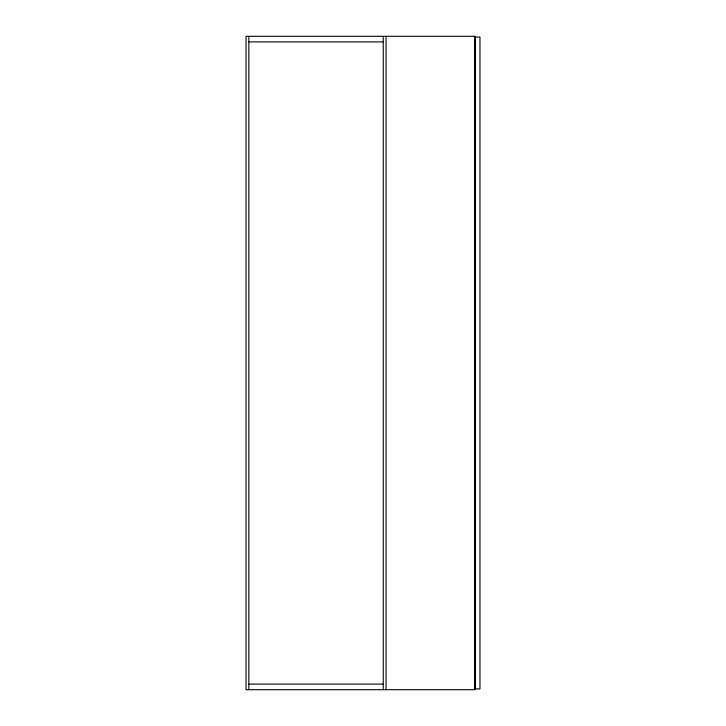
<?xml version="1.0" encoding="UTF-8"?>
<svg xmlns="http://www.w3.org/2000/svg" width="726" height="726" viewBox="0 0 726 726"><rect width="100%" height="100%" fill="white"/><g stroke="black" fill="none" stroke-linecap="round" stroke-linejoin="round"><path stroke-width="1.09" d="M474.368 37.08L479.968 37.08L479.968 688.92L474.368 688.92M248.836 41.899L383.246 41.899M248.836 684.101L383.246 684.101M475.122 37.08L475.122 688.92M386.05 36.3L386.05 689.7M383.246 36.3L383.246 689.7M248.836 36.3L248.836 689.7M474.967 36.3L246.032 36.3L246.032 689.7L474.967 689.7L474.967 36.3"/></g></svg>
